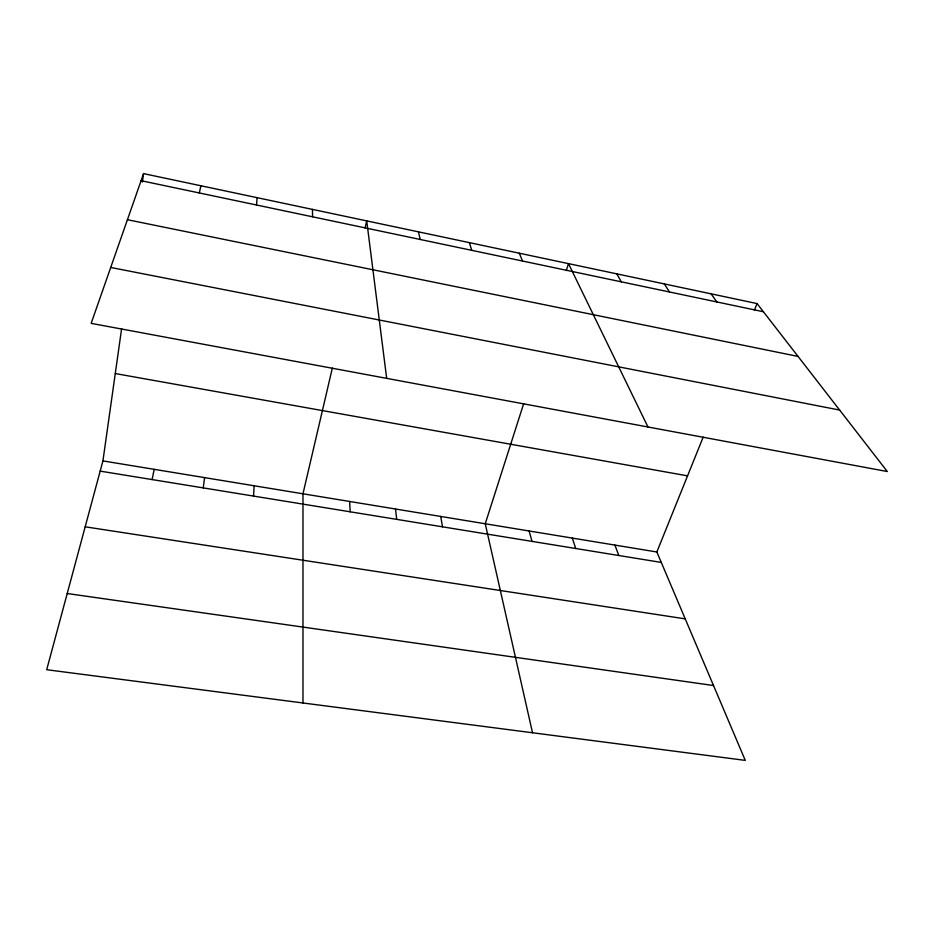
<?xml version="1.0" encoding="UTF-8"?>
<svg xmlns="http://www.w3.org/2000/svg" width="934" height="934" viewBox="0 0 934 934"><rect width="100%" height="100%" fill="white"/><g stroke="black" fill="none" stroke-linecap="round" stroke-linejoin="round"><path stroke-width="1.4" d="M302.978 702.975L302.978 493.794L332.341 368.078M253.523 496.071L254.176 485.773M256.476 204.99L257.177 197.681M203.25 487.887L204.581 477.613M703.162 437.182L656.847 551.982L745.274 760.381L46.7 669.713L102.927 460.906L121.618 328.675M142.353 182.107L143.556 173.619L757.065 303.573L887.3 471.53L91.158 323.362L143.556 173.619M152.137 479.574L154.168 469.323M199.316 192.953L200.892 185.761M365.066 227.966L366.723 220.891L386.676 378.363M523.67 403.686L485.248 523.764L532.52 732.77M566.261 270.556L568.479 263.622L647.962 426.99M754.403 310.17L757.065 303.573M67.213 593.522L713.518 685.533M85.181 526.811L685.229 618.88M100.171 471.121L661.272 562.42M102.927 460.906L656.847 551.982M115.279 373.553L687.564 475.861M110.714 267.463L839.643 410.073M127.421 219.712L798.056 356.426M141.081 180.694L763.417 311.758M711.089 293.836L716.833 301.939M664.343 283.924L669.468 291.968M616.814 273.86L621.308 281.823M519.327 253.219L522.48 261.018M614.899 545.082L618.833 555.508M572.32 538.077L575.741 548.503M469.335 242.618L471.775 250.335M529.111 530.979L532.006 541.381M418.467 231.854L420.183 239.466M440.72 516.444L442.506 526.823M395.514 509.007L396.716 519.362M349.596 501.465L350.215 511.797M312.446 209.391L312.586 216.816"/></g></svg>
